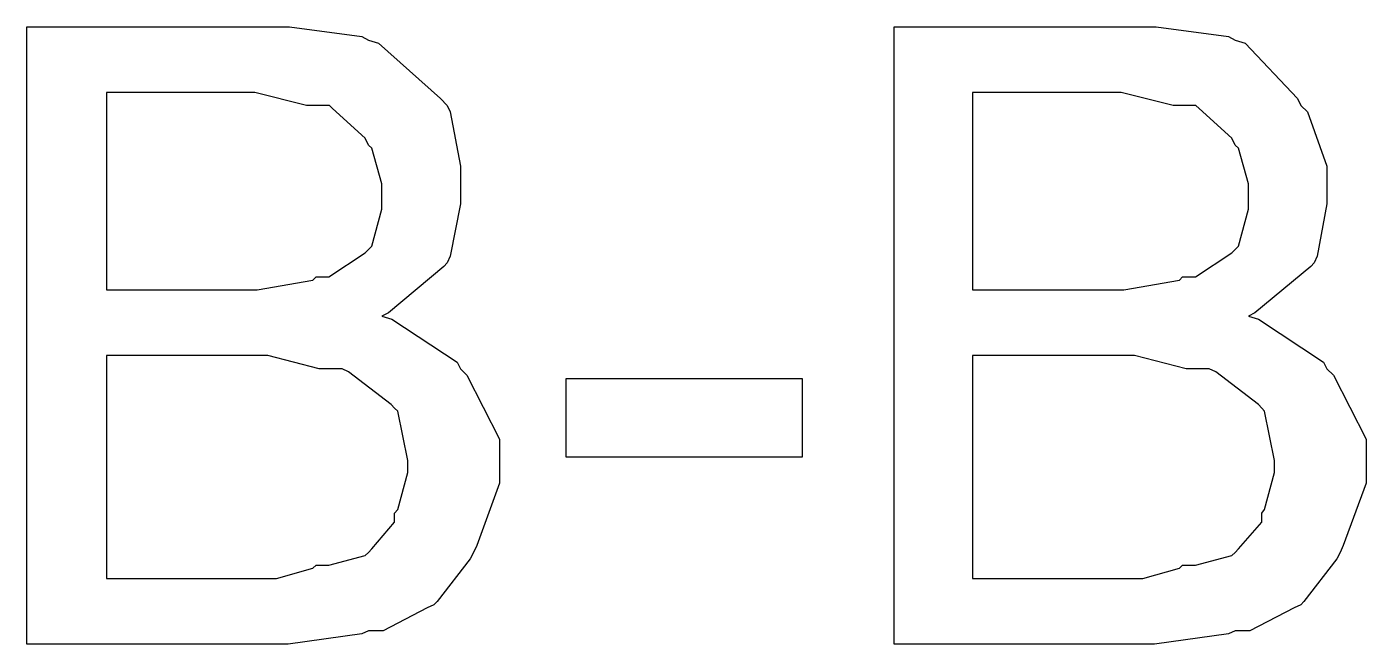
# Model space of a CAD drawing. Extents: x 0 to 210, y 0 to 297.
# Drawn here: x 112.77 to 117.096, y 61.542 to 63.535 of the extents above; entities that cross this region are included whole.
import ezdxf

# ---------------------------------------------------------------- set-up
doc = ezdxf.new("R2010")
doc.units = 0
doc.header["$MEASUREMENT"] = 0
doc.layers.add('C00-00-00-BLACK', color=7, linetype='Continuous')

msp = doc.modelspace()

# ---------------------------------------------------------------- linework, layer by layer
at = {"layer": 'C00-00-00-BLACK'}
for points in [[(112.77, 61.5417), (112.77, 63.5346), (113.535, 63.5346), (113.619, 63.5346), (113.852, 63.5028), (113.874, 63.4919), (113.906, 63.482), (114.106, 63.3028), (114.128, 63.2809), (114.137, 63.2601), (114.171, 63.0851), (114.171, 63.0259), (114.171, 62.9627), (114.137, 62.7944), (114.128, 62.7726), (114.117, 62.7613), (113.938, 62.611), (113.917, 62.6001), (113.949, 62.5905), (114.16, 62.4526), (114.171, 62.4307), (114.191, 62.4099), (114.297, 62.2032), (114.297, 62.1344), (114.297, 62.0614), (114.223, 61.8603), (114.213, 61.8381), (114.202, 61.8172), (114.095, 61.6797), (114.085, 61.6687), (114.063, 61.6589), (113.921, 61.5844), (113.874, 61.5844), (113.852, 61.5749), (113.614, 61.5417), (113.535, 61.5417), (112.77, 61.5417)], [(115.571, 61.5417), (115.571, 63.5346), (116.334, 63.5346), (116.418, 63.5346), (116.651, 63.5028), (116.673, 63.4919), (116.705, 63.482), (116.874, 63.3028), (116.885, 63.2809), (116.906, 63.2601), (116.969, 63.0851), (116.969, 63.0259), (116.969, 62.9627), (116.938, 62.7944), (116.928, 62.7726), (116.917, 62.7613), (116.736, 62.611), (116.716, 62.6001), (116.748, 62.5905), (116.958, 62.4526), (116.969, 62.4307), (116.99, 62.4099), (117.096, 62.2032), (117.096, 62.1344), (117.096, 62.0614), (117.022, 61.8603), (117.012, 61.8381), (117.001, 61.8172), (116.895, 61.6797), (116.885, 61.6687), (116.863, 61.6589), (116.72, 61.5844), (116.673, 61.5844), (116.651, 61.5749), (116.412, 61.5417), (116.334, 61.5417), (115.571, 61.5417)], [(113.027, 62.6854), (113.451, 62.6854), (113.514, 62.6854), (113.694, 62.7172), (113.705, 62.7271), (113.746, 62.7271), (113.863, 62.8054), (113.874, 62.8153), (113.884, 62.8262), (113.917, 62.9461), (113.917, 62.9846), (113.917, 63.0273), (113.884, 63.143), (113.874, 63.1529), (113.863, 63.1747), (113.757, 63.2714), (113.748, 63.2809), (113.673, 63.2809), (113.506, 63.3222), (113.451, 63.3222), (113.027, 63.3222), (113.027, 62.6854)], [(115.824, 62.6854), (116.25, 62.6854), (116.313, 62.6854), (116.493, 62.7172), (116.503, 62.7271), (116.545, 62.7271), (116.662, 62.8054), (116.673, 62.8153), (116.683, 62.8262), (116.716, 62.9461), (116.716, 62.9846), (116.716, 63.0273), (116.683, 63.143), (116.673, 63.1529), (116.662, 63.1747), (116.556, 63.2714), (116.546, 63.2809), (116.472, 63.2809), (116.305, 63.3222), (116.25, 63.3222), (115.824, 63.3222), (115.824, 62.6854)], [(113.027, 61.7541), (113.535, 61.7541), (113.576, 61.7541), (113.694, 61.7873), (113.705, 61.7968), (113.746, 61.7968), (113.863, 61.8285), (113.874, 61.8381), (113.884, 61.849), (113.958, 61.9358), (113.958, 61.9647), (113.968, 61.976), (114.001, 62.0959), (114.001, 62.1344), (114.001, 62.1344), (113.968, 62.2942), (113.958, 62.3037), (113.947, 62.315), (113.809, 62.4209), (113.789, 62.4307), (113.714, 62.4307), (113.548, 62.4734), (113.492, 62.4734), (113.027, 62.4734), (113.027, 61.7541)], [(115.824, 61.7541), (116.334, 61.7541), (116.375, 61.7541), (116.493, 61.7873), (116.503, 61.7968), (116.545, 61.7968), (116.662, 61.8285), (116.673, 61.8381), (116.683, 61.849), (116.759, 61.9358), (116.759, 61.9647), (116.768, 61.976), (116.8, 62.0959), (116.8, 62.1344), (116.8, 62.1344), (116.768, 62.2942), (116.759, 62.3037), (116.748, 62.315), (116.61, 62.4209), (116.589, 62.4307), (116.514, 62.4307), (116.348, 62.4734), (116.292, 62.4734), (115.824, 62.4734), (115.824, 61.7541)], [(114.512, 62.399), (115.274, 62.399), (115.274, 62.1453), (114.512, 62.1453), (114.512, 62.399)]]:
    msp.add_lwpolyline(points, close=True, dxfattribs=at)

doc.saveas('drawing.dxf')
